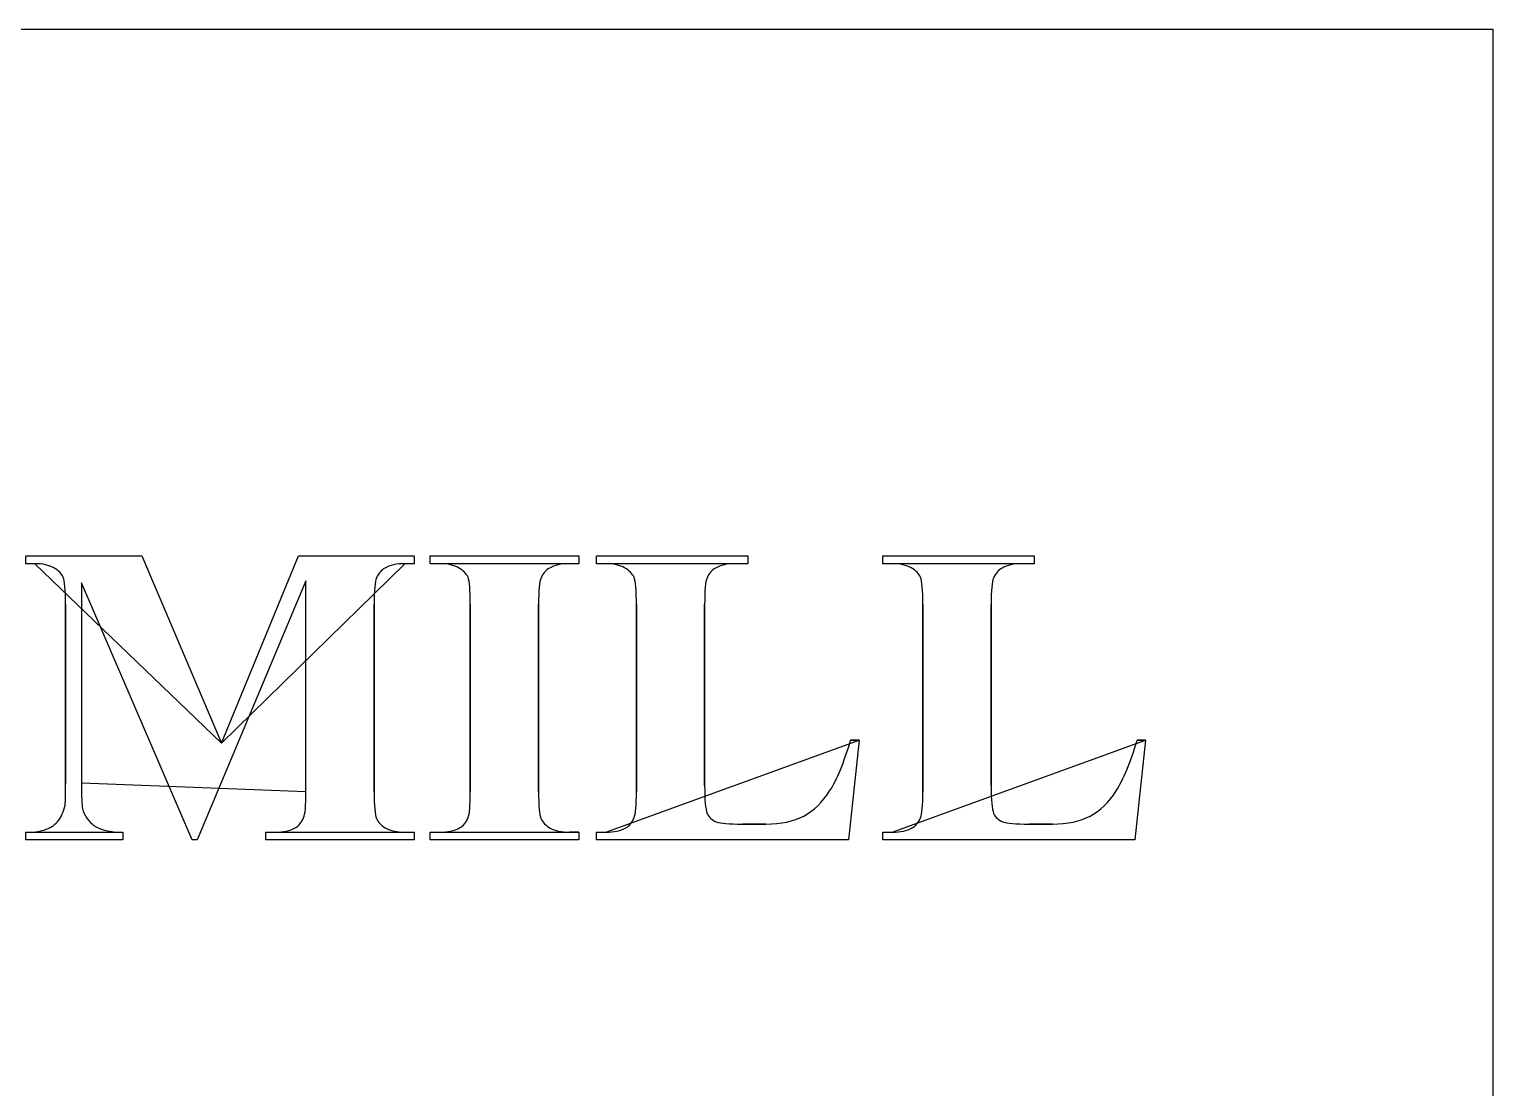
# Model space of a CAD drawing. Extents: x 23 to 317, y -101 to 289.
# Drawn here: x 168.2 to 317.4, y 181.2 to 289.1 of the extents above; entities that cross this region are included whole.
import ezdxf

# ---------------------------------------------------------------- set-up
doc = ezdxf.new("R2010")
doc.units = 0
doc.layers.get('0').update_dxf_attribs({"linetype": 'CONTINUOUS'})

msp = doc.modelspace()

# ---------------------------------------------------------------- linework, layer by layer
at = {"color": 1}
msp.add_lwpolyline([(317.359397, -100.885389), (23.359389, -100.885389), (23.359389, 289.114623), (317.359397, 289.114623), (317.359397, -100.885389), (317.359397, -100.885389)], close=True, dxfattribs=at)
at = {"color": 7}
for points in [[(168.73397, 234.642749), (167.816047, 234.642749), (167.816047, 235.432588), (179.642276, 235.432588), (187.775477, 216.348385), (187.775477, 216.348385)], [(187.775477, 216.348385), (195.631167, 235.432588), (207.414701, 235.432588), (207.414701, 234.642749), (206.475432, 234.642749)], [(210.019036, 234.642749), (209.058423, 234.642749), (209.058423, 235.432588), (224.193433, 235.432588), (224.193433, 234.642749), (223.232819, 234.642749)], [(226.947188, 234.642749), (225.986574, 234.642749), (225.986574, 235.432588), (241.420444, 235.432588), (241.420444, 234.642749), (240.160971, 234.642749)], [(256.14985, 234.642749), (255.189236, 234.642749), (255.189236, 235.432588), (270.623106, 235.432588), (270.623106, 234.642749), (269.363633, 234.642749)], [(196.378311, 211.438579), (196.378311, 232.892297), (185.277879, 206.486079), (184.765552, 206.486079), (173.494344, 232.700174), (173.494344, 212.313807)], [(171.871976, 212.20707), (171.871976, 230.522782)], [(203.337425, 230.522782), (203.337425, 211.438579)], [(213.135698, 211.438579), (213.135698, 230.480087)], [(220.094813, 230.480087), (220.094813, 211.438579)], [(230.06385, 211.438579), (230.06385, 230.480087)], [(237.022965, 230.480087), (237.022965, 212.036295)], [(259.266509, 211.438579), (259.266509, 230.480087)], [(266.225627, 230.480087), (266.225627, 212.036295)], [(252.777038, 216.647242), (251.68834, 206.486079), (225.986574, 206.486079), (225.986574, 207.275917), (226.947188, 207.275917)], [(251.90181, 216.647242), (252.777038, 216.647242), (252.777038, 216.647242)], [(281.9797, 216.647242), (280.891003, 206.486079), (255.189236, 206.486079), (255.189236, 207.275917), (256.14985, 207.275917)], [(281.104473, 216.647242), (281.9797, 216.647242), (281.9797, 216.647242)], [(240.865423, 208.10845), (243.27763, 208.10845)], [(270.068082, 208.10845), (272.480292, 208.10845)], [(177.721048, 207.275917), (177.721048, 206.486079), (167.816047, 206.486079), (167.816047, 207.275917), (168.114907, 207.275917)], [(206.475432, 207.275917), (207.414701, 207.275917), (207.414701, 206.486079), (192.301038, 206.486079), (192.301038, 207.275917), (193.240304, 207.275917)], [(224.193433, 207.275917), (224.193433, 206.486079), (209.058423, 206.486079), (209.058423, 207.275917), (210.019036, 207.275917)], [(223.232819, 207.275917), (224.193433, 207.275917), (224.193433, 207.275917)]]:
    msp.add_lwpolyline(points, close=True, dxfattribs=at)
for points in [[(170.676545, 234.215809), (170.192678, 234.500436), (169.545153, 234.642749), (168.73397, 234.642749)], [(206.475432, 234.642749), (205.621553, 234.642749), (204.93845, 234.49332), (204.426123, 234.194462)], [(211.940267, 234.215809), (211.470632, 234.500436), (210.830222, 234.642749), (210.019036, 234.642749)], [(223.232819, 234.642749), (222.393172, 234.642749), (221.717184, 234.49332), (221.204855, 234.194462)], [(228.868419, 234.215809), (228.398784, 234.500436), (227.758374, 234.642749), (226.947188, 234.642749)], [(240.160971, 234.642749), (239.321324, 234.642749), (238.645336, 234.49332), (238.133007, 234.194462)], [(258.071081, 234.215809), (257.601446, 234.500436), (256.961036, 234.642749), (256.14985, 234.642749)], [(269.363633, 234.642749), (268.523984, 234.642749), (267.847996, 234.49332), (267.335669, 234.194462)], [(171.637158, 233.255195), (171.480614, 233.625209), (171.160409, 233.945414), (170.676545, 234.215809)], [(171.871976, 230.522782), (171.871976, 231.988608), (171.793703, 232.899413), (171.637158, 233.255195)], [(203.572243, 233.191153), (203.415698, 232.849602), (203.337425, 231.960145), (203.337425, 230.522782)], [(204.426123, 234.194462), (204.07034, 233.995224), (203.785714, 233.660788), (203.572243, 233.191153)], [(212.900881, 233.255195), (212.744336, 233.625209), (212.424131, 233.945414), (211.940267, 234.215809)], [(213.135698, 230.480087), (213.135698, 231.960145), (213.057426, 232.885181), (212.900881, 233.255195)], [(220.32963, 233.169806), (220.173085, 232.828255), (220.094813, 231.931682), (220.094813, 230.480087)], [(221.204855, 234.194462), (220.834841, 233.995224), (220.543099, 233.653672), (220.32963, 233.169806)], [(229.829033, 233.255195), (229.672488, 233.625209), (229.352283, 233.945414), (228.868419, 234.215809)], [(230.06385, 230.480087), (230.06385, 231.960145), (229.985578, 232.885181), (229.829033, 233.255195)], [(237.257782, 233.169806), (237.101237, 232.828255), (237.022965, 231.931682), (237.022965, 230.480087)], [(238.133007, 234.194462), (237.762993, 233.995224), (237.471251, 233.653672), (237.257782, 233.169806)], [(259.031695, 233.255195), (258.87515, 233.625209), (258.554945, 233.945414), (258.071081, 234.215809)], [(259.266509, 230.480087), (259.266509, 231.960145), (259.188238, 232.885181), (259.031695, 233.255195)], [(266.460444, 233.169806), (266.303899, 232.828255), (266.225627, 231.931682), (266.225627, 230.480087)], [(267.335669, 234.194462), (266.965655, 233.995224), (266.673913, 233.653672), (266.460444, 233.169806)], [(249.767113, 211.481274), (250.521372, 212.648242), (251.232938, 214.370231), (251.90181, 216.647242)], [(278.969775, 211.481274), (279.724034, 212.648242), (280.4356, 214.370231), (281.104473, 216.647242)], [(171.829281, 210.029678), (171.857744, 210.186223), (171.871976, 210.91202), (171.871976, 212.20707)], [(173.494344, 212.313807), (173.494344, 210.890673), (173.529923, 210.015446), (173.601081, 209.688127)], [(237.022965, 212.036295), (237.022965, 210.556237), (237.108353, 209.609854), (237.279129, 209.197145)], [(266.225627, 212.036295), (266.225627, 210.556237), (266.311015, 209.609854), (266.481791, 209.197145)], [(196.143493, 208.74886), (196.300038, 209.090411), (196.378311, 209.986984), (196.378311, 211.438579)], [(203.337425, 211.438579), (203.337425, 209.958521), (203.415698, 209.033485), (203.572243, 208.663471)], [(212.900881, 208.74886), (213.057426, 209.090411), (213.135698, 209.986984), (213.135698, 211.438579)], [(220.094813, 211.438579), (220.094813, 209.958521), (220.173085, 209.033485), (220.32963, 208.663471)], [(229.829033, 208.74886), (229.985578, 209.090411), (230.06385, 209.986984), (230.06385, 211.438579)], [(247.120088, 208.919636), (248.144743, 209.460426), (249.027085, 210.314306), (249.767113, 211.481274)], [(259.031695, 208.74886), (259.188238, 209.090411), (259.266509, 209.986984), (259.266509, 211.438579)], [(276.32275, 208.919636), (277.347405, 209.460426), (278.229747, 210.314306), (278.969775, 211.481274)], [(171.167524, 208.471348), (171.452151, 208.841362), (171.672736, 209.360806), (171.829281, 210.029678)], [(173.601081, 209.688127), (173.786087, 208.97656), (174.184564, 208.393076), (174.796512, 207.937675)], [(237.279129, 209.197145), (237.449906, 208.798668), (237.784342, 208.499811), (238.282438, 208.300573)], [(243.27763, 208.10845), (244.814614, 208.10845), (246.095433, 208.378845), (247.120088, 208.919636)], [(266.481791, 209.197145), (266.652566, 208.798668), (266.987002, 208.499811), (267.4851, 208.300573)], [(272.480292, 208.10845), (274.017274, 208.10845), (275.298094, 208.378845), (276.32275, 208.919636)], [(168.114907, 207.275917), (168.755316, 207.261693), (169.353032, 207.361313), (169.908053, 207.574776)], [(169.908053, 207.574776), (170.463074, 207.802477), (170.882897, 208.101334), (171.167524, 208.471348)], [(174.796512, 207.937675), (175.42269, 207.496503), (176.397535, 207.275917), (177.721048, 207.275917)], [(193.240304, 207.275917), (194.094183, 207.275917), (194.777286, 207.425346), (195.289613, 207.724205)], [(195.289613, 207.724205), (195.645397, 207.923442), (195.930024, 208.264994), (196.143493, 208.74886)], [(203.572243, 208.663471), (203.728788, 208.293457), (204.048992, 207.966137), (204.532857, 207.68151)], [(204.532857, 207.68151), (205.016723, 207.411115), (205.664248, 207.275917), (206.475432, 207.275917)], [(210.019036, 207.275917), (210.858685, 207.275917), (211.534673, 207.425346), (212.047001, 207.724205)], [(212.047001, 207.724205), (212.417015, 207.923442), (212.701641, 208.264994), (212.900881, 208.74886)], [(220.32963, 208.663471), (220.500407, 208.293457), (220.820611, 207.966137), (221.290244, 207.68151)], [(221.290244, 207.68151), (221.774108, 207.411115), (222.421633, 207.275917), (223.232819, 207.275917)], [(226.947188, 207.275917), (227.786837, 207.275917), (228.462825, 207.425346), (228.975152, 207.724205)], [(228.975152, 207.724205), (229.345166, 207.923442), (229.629793, 208.264994), (229.829033, 208.74886)], [(238.282438, 208.300573), (238.63822, 208.172491), (239.499215, 208.10845), (240.865423, 208.10845)], [(256.14985, 207.275917), (256.989499, 207.275917), (257.665487, 207.425346), (258.177815, 207.724205)], [(258.177815, 207.724205), (258.547829, 207.923442), (258.832455, 208.264994), (259.031695, 208.74886)], [(267.4851, 208.300573), (267.840882, 208.172491), (268.701877, 208.10845), (270.068082, 208.10845)]]:
    msp.add_open_spline(points, degree=3, dxfattribs=at)

doc.saveas('drawing.dxf')
